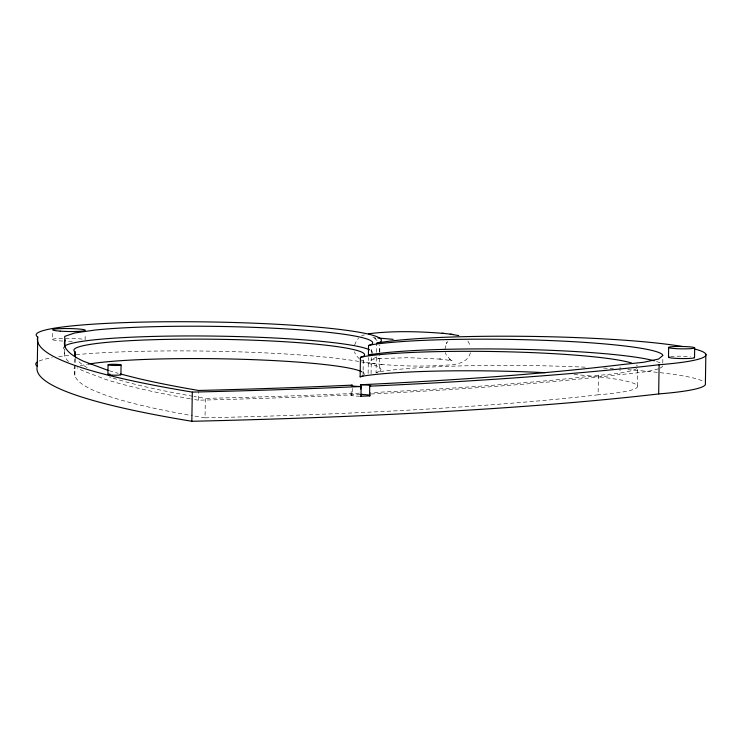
<?xml version="1.0" encoding="UTF-8"?>
<svg xmlns="http://www.w3.org/2000/svg" width="743" height="743" viewBox="0 0 743 743"><rect width="100%" height="100%" fill="white"/><g stroke="black" fill="none" stroke-linecap="round" stroke-linejoin="round"><path stroke-width="0.56" stroke-dasharray="3.71 2.79" d="M62.876 341.046A16.281 1.477 0.9 0 1 52.567 339.486L52.707 331.87M64.288 353.956L64.353 349.637M74.932 358.85L74.783 368.008A145.34 13.17 0.9 0 0 74.885 371.444A902.977 81.841 0.9 0 0 94.946 391.013L104.949 394.942A902.977 81.841 0.9 0 0 192.502 415.699M74.857 375.317L75.164 355.86M85.111 340.09L85.213 333.598M360.364 394.487L321.738 396.195A983.37 89.123 0.9 0 1 198.372 400.198L198.511 391.552M636.667 368.584A145.34 13.17 0.9 0 1 598.403 375.354L598.106 394.812A905.615 82.074 0.9 0 1 205.031 417.835L205.337 398.378A902.977 81.841 0.9 0 1 193.923 396.437M351.105 395.183L351.207 388.691M352.275 388.366L352.173 394.849L351.56 394.96A9.77 0.882 0.9 0 0 359.538 396.233M363.058 374.723L363.113 371.286M363.132 370.144L363.346 356.408M368.119 373.543L368.37 357.513M370.618 395.573L370.664 392.323M371.073 373.673L371.333 357.652M371.398 353.139L371.5 346.647M585.243 367.172A172.608 15.64 0.9 0 0 380.806 371.5L376.051 372.559L376.302 356.844M376.367 352.358L376.515 343.377M376.051 372.559L379.497 371.435L379.775 353.473M379.794 352.349L379.896 345.616M371.036 393.976A983.37 89.123 0.9 0 0 619.95 374.537L620.108 364.813M637.448 385.988L637.754 366.531M662.784 363.048L662.886 356.566M379.524 351.978L379.627 345.263M444.927 349.154L446.775 342.681L446.329 343.489L448.41 340.87M354.55 345.058L356.621 340.61L358.702 337.991M470.403 352.721C467.811 362.983 456.026 364.841 447.035 365.082C424.922 366.643 402.669 366.318 380.602 364.311M376.543 356.919L370.738 360.086L380.091 358.442L377.509 358.646L408.548 357.689L441.769 359.175L439.596 358.925L452.032 360.754L449.088 359.51L451.242 360.448L446.571 355.656L445.317 352.516M361.395 336.012L364.507 334.814M360.374 359.705L366.178 362.194L374.778 363.633M372.02 363.318L382.775 364.553M109.342 370.748L118.221 373.348M372.921 337.034L375.856 338.279L373.701 337.341L377.704 341.223M359.482 359.008L355.693 354.913L354.448 351.773M467.914 341.065L470.505 346.006M598.403 375.354A905.615 82.074 0.9 0 1 371.974 392.583M359.445 393.177A905.615 82.074 0.9 0 1 205.337 398.378M39.156 361.033A172.608 15.64 0.9 0 1 52.326 357.643M58.623 356.649A172.608 15.64 0.9 0 1 69.777 355.284M76.13 354.652A172.608 15.64 0.9 0 1 277.641 353.519A172.608 15.64 0.9 0 1 379.497 371.435M205.031 417.835A902.977 81.841 0.9 0 1 193.617 415.894M198.372 400.198A980.546 88.872 0.9 0 1 191.425 398.991M190.282 398.796A980.546 88.872 0.9 0 1 105.859 379.497L83.337 370.98A980.546 88.872 0.9 0 1 77.105 367.776M68.523 361.59A980.546 88.872 0.9 0 1 65.013 349.758A154.535 14.006 0.9 0 1 63.675 346.99M370.924 350.557A154.535 14.006 0.9 0 1 371.379 354.216M192.808 396.242A902.977 81.841 0.9 0 1 109.379 376.905M87.219 367.618A902.977 81.841 0.9 0 1 77.17 359.77M670.558 356.575A13.03 1.18 0.9 0 1 690.358 356.659M574.125 374.537A145.34 13.17 0.9 0 1 598.106 394.812M636.333 365.036A145.34 13.17 0.9 0 1 637.485 366.039M80.216 365.844A145.34 13.17 0.9 0 1 87.182 364.321M362.937 372.419A145.34 13.17 0.9 0 1 364.107 374.741M603.567 368.091A172.608 15.64 0.9 0 1 613.421 368.677M627.789 369.67A172.608 15.64 0.9 0 1 704.039 381.911M662.719 365.946A154.535 14.006 0.9 0 1 660.081 368.091M658.382 368.779A154.535 14.006 0.9 0 1 619.95 374.537M656.589 361.507A154.535 14.006 0.9 0 1 660.508 363.095M72.294 341.26A16.281 1.477 0.9 0 1 68.059 341.223M52.567 339.486A16.281 1.477 0.9 0 1 63.359 338.288M65.403 338.269A16.281 1.477 0.9 0 1 84.767 339.7"/><path stroke-width="1.11" d="M705.85 354.272L705.395 383.462A172.608 15.64 0.9 0 1 658.669 393.939A1075.548 97.482 0.9 0 1 191.833 421.281A1072.418 97.194 0.9 0 1 37.271 366.188L37.726 336.997A172.608 15.64 0.9 0 1 208.319 321.933A172.608 15.64 0.9 0 1 379.952 342.254L376.515 343.377L381.261 342.309A172.608 15.64 0.9 0 1 530.604 336.393A172.608 15.64 0.9 0 1 682.761 346.572M65.04 347.603L64.706 336.365L74.699 332.985L94.463 330.106A154.535 14.006 0.9 0 1 275.625 328.322A154.535 14.006 0.9 0 1 371.537 344.492L368.556 345.495L368.407 355.228L372.754 354.281A154.535 14.006 0.9 0 1 520.992 349.359A154.535 14.006 0.9 0 1 654.137 360.773M75.117 356.566L75.192 351.987A145.34 13.17 0.9 0 1 218.832 339.3A145.34 13.17 0.9 0 1 363.346 356.408L360.448 357.355L360.141 376.812L364.144 375.912A145.34 13.17 0.9 0 1 545.325 372.707M107.911 374.481L108.06 364.757M120.923 374.741L121.072 365.017A6.511 0.594 0.9 0 0 111.589 364.311A6.511 0.594 0.9 0 0 111.041 365.324A6.511 0.594 0.9 0 0 121.072 365.017M191.833 421.281L192.298 392.1A1072.418 97.194 0.9 0 1 37.726 336.997M360.485 386.927L360.513 384.763M360.726 389.072L360.792 384.744A983.37 89.123 0.9 0 0 620.108 364.813L643.94 362.231L658.539 359.055L662.905 355.488A154.535 14.006 0.9 0 0 545.056 340.35A154.535 14.006 0.9 0 0 372.912 344.548L368.556 345.495M360.383 396.251L360.987 396.26L361.135 386.527L360.541 386.527A9.77 0.882 0.9 0 1 351.708 385.227L352.321 385.125L321.886 386.462A983.37 89.123 0.9 0 1 198.52 390.465A980.546 88.872 0.9 0 1 136.953 378.187L120.44 373.998M360.987 396.26L369.568 395.898L369.717 386.165L370.311 386.063A9.77 0.882 0.9 0 0 361.488 384.772L360.792 384.744M658.669 393.939L659.125 364.748A172.608 15.64 0.9 0 0 695.216 349.173M668.505 357.123L668.654 347.399M694.519 357.643L694.677 347.919A13.03 1.18 0.9 0 0 675.712 346.517A13.03 1.18 0.9 0 0 674.616 348.541A13.03 1.18 0.9 0 0 694.677 347.919M368.407 355.228L371.379 354.216M360.141 376.812L363.039 375.865M360.448 357.355L364.451 356.454A145.34 13.17 0.9 0 1 506.977 351.792A145.34 13.17 0.9 0 1 631.634 363.039M369.568 395.898L370.163 395.787M368.417 333.774C393.586 330.654 419.126 331.406 444.351 333.468M361.135 386.527L328.267 387.911A1075.548 97.482 0.9 0 1 192.298 392.1M369.717 386.165L371.231 386.1A1075.548 97.482 0.9 0 0 659.125 364.748M393.186 339.356L377.955 338M450.165 334.155L458.775 335.585M442.178 333.226L452.933 334.461M108.227 370.423L83.485 361.256A980.546 88.872 0.9 0 1 65.161 340.034M369.55 395.109A9.77 0.882 0.9 0 0 361.33 394.496L360.634 394.477A983.37 89.123 0.9 0 0 362.955 394.366M694.241 357.337A13.03 1.18 0.9 0 1 680.885 358.553A13.03 1.18 0.9 0 1 669.109 356.826M88.148 364.154A145.34 13.17 0.9 0 1 238.159 359.175A145.34 13.17 0.9 0 1 361.739 371.732M37.271 366.188A172.608 15.64 0.9 0 1 37.15 362.101M75.916 357.81A902.977 81.841 0.9 0 1 75.192 351.987M64.548 346.099A154.535 14.006 0.9 0 1 212.182 336.068A154.535 14.006 0.9 0 1 369.577 349.814M120.208 374.435A6.511 0.594 0.9 0 1 117.886 375.169A6.511 0.594 0.9 0 1 109.23 374.89A6.511 0.594 0.9 0 1 110.038 374.11M60.192 331.137A16.281 1.477 0.9 0 0 85.269 330.356A16.281 1.477 0.9 0 0 61.558 328.601A16.281 1.477 0.9 0 0 60.192 331.137"/></g></svg>
